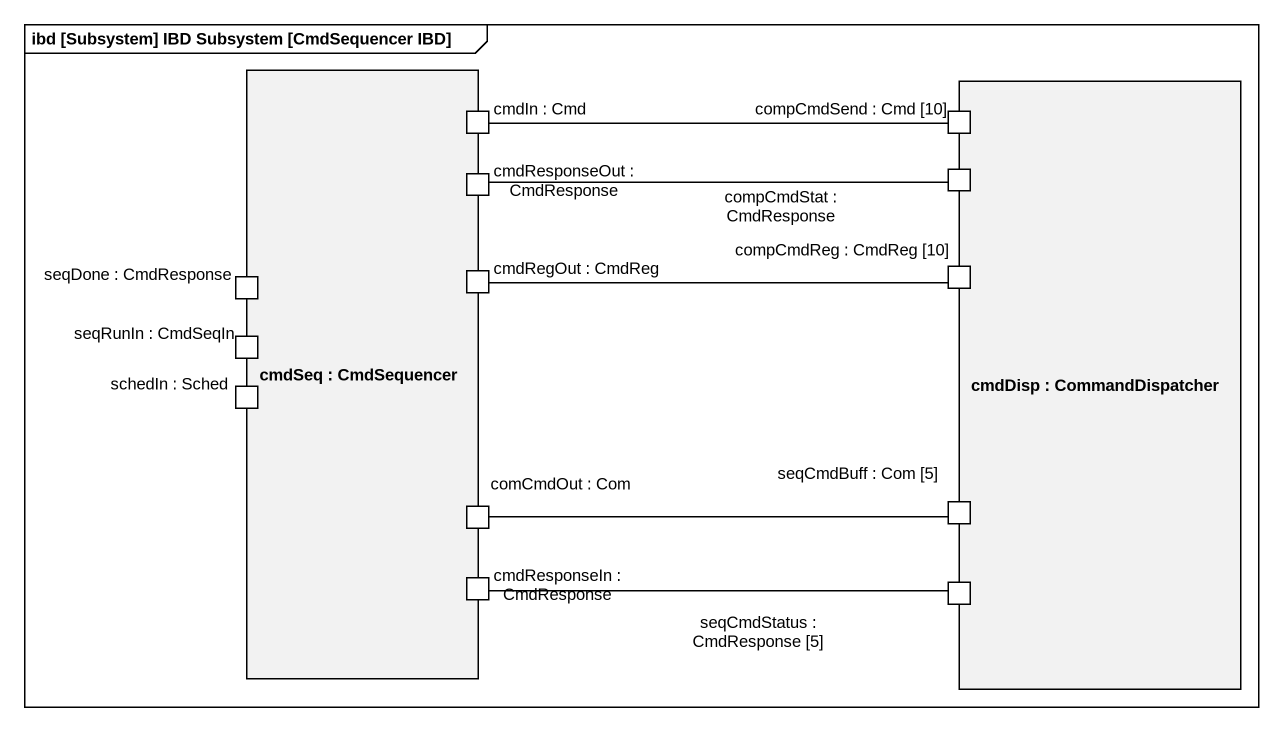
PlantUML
@startuml
mainframe ibd [Subsystem] IBD Subsystem [CmdSequencer IBD]
rectangle "cmdSeq : CmdSequencer" as cmdSeq {
  port "cmdIn : Cmd" as cmdIn_Cmd
  port "cmdResponseOut : CmdResponse" as cmdResponseOut_CmdResponse
  port "seqDone : CmdResponse" as seqDone_CmdResponse
  port "cmdRegOut : CmdReg" as cmdRegOut_CmdReg
  port "seqRunIn : CmdSeqIn" as seqRunIn_CmdSeqIn
  port "schedIn : Sched" as schedIn_Sched
  port "comCmdOut : Com" as comCmdOut_Com
  port "cmdResponseIn : CmdResponse" as cmdResponseIn_CmdResponse
}
rectangle "cmdDisp : CommandDispatcher" as cmdDisp {
  port "compCmdSend : Cmd [10]" as compCmdSend_Cmd_10
  port "compCmdStat : CmdResponse" as compCmdStat_CmdResponse
  port "compCmdReg : CmdReg [10]" as compCmdReg_CmdReg_10
  port "seqCmdBuff : Com [5]" as seqCmdBuff_Com_5
  port "seqCmdStatus : CmdResponse [5]" as seqCmdStatus_CmdResponse_5
}
compCmdSend_Cmd_10 -left- cmdIn_Cmd
cmdResponseOut_CmdResponse -right- compCmdStat_CmdResponse
cmdRegOut_CmdReg -right- compCmdReg_CmdReg_10
comCmdOut_Com -right- seqCmdBuff_Com_5
seqCmdStatus_CmdResponse_5 -left- cmdResponseIn_CmdResponse
@enduml
